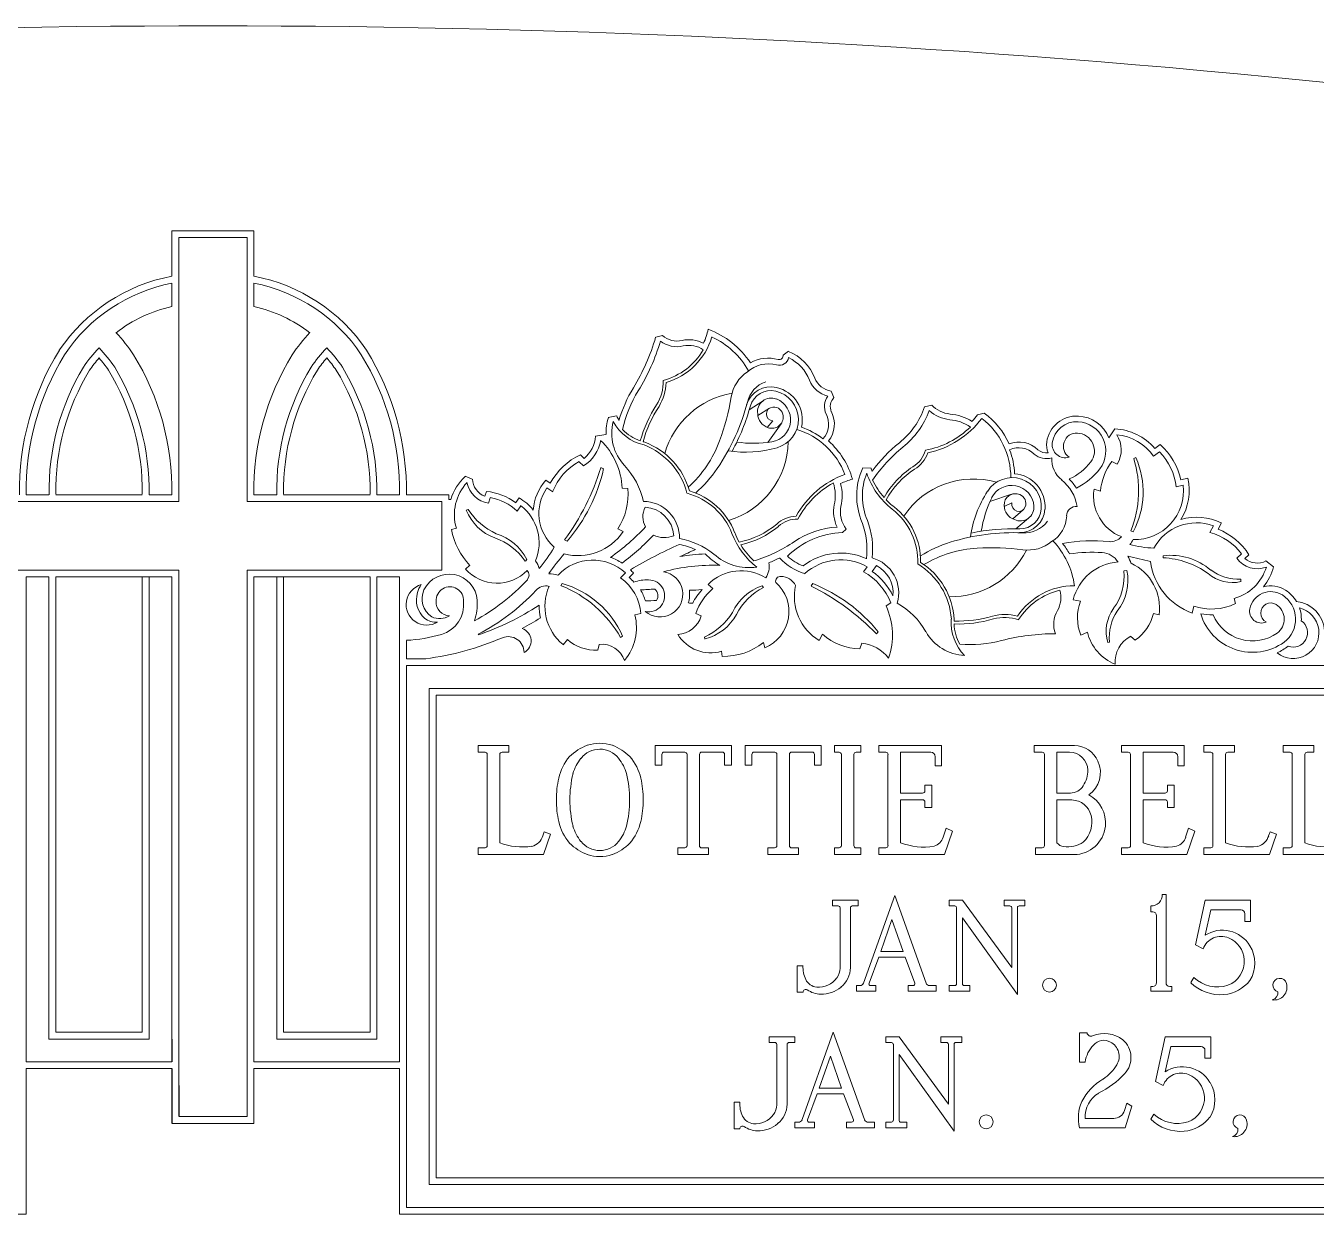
# Model space of a CAD drawing. Header units: inches. Extents: x -39 to 39, y -10 to 72.5.
# Drawn here: x -2.57 to 15.14, y 13.69 to 30 of the extents above; entities that cross this region are included whole.
import ezdxf

# ---------------------------------------------------------------- set-up
doc = ezdxf.new("R2010")
doc.units = ezdxf.units.IN
doc.header["$MEASUREMENT"] = 0
doc.layers.add('2', color=7, linetype='Continuous')

msp = doc.modelspace()

# ---------------------------------------------------------------- linework, layer by layer
at = {"color": 7, "linetype": 'Continuous', "lineweight": 5}
for p, q in [((0, 27.188), (-0.563, 27.188)), ((-0.563, 27.188), (-0.563, 26.563)), ((0.563, 27.188), (0, 27.188)), ((0.563, 26.563), (0.563, 27.188)), ((-0.469, 23.47), (-0.469, 27.095)), ((-0.469, 27.095), (0, 27.095)), ((0, 27.095), (0.469, 27.095)), ((0.469, 27.095), (0.469, 23.47)), ((-0.563, 26.468), (-0.563, 26.149)), ((0.563, 26.149), (0.563, 26.468)), ((6.172, 25.75), (6.077, 25.728)), ((7.9, 25.533), (7.825, 25.482)), ((8.523, 24.899), (8.485, 24.987)), ((9.865, 24.795), (9.767, 24.769)), ((5.541, 24.645), (5.427, 24.623)), ((10.587, 24.685), (10.492, 24.659)), ((12.378, 24.468), (12.298, 24.345)), ((5.395, 24.393), (5.25, 24.367)), ((5.096, 24.062), (5.045, 24.113)), ((12.91, 24.094), (12.993, 24.152)), ((13, 24.253), (12.926, 24.201)), ((5.029, 24.018), (5.088, 23.959)), ((9.034, 23.927), (8.92, 23.935)), ((12.339, 24.02), (12.411, 23.984)), ((3.56, 23.78), (3.462, 23.817)), ((4.631, 23.721), (4.568, 23.764)), ((13.379, 23.79), (13.285, 23.767)), ((-2.487, 23.563), (-2.562, 23.563)), ((-2.562, 23.563), (-2.25, 23.563)), ((-2.25, 23.563), (-2.487, 23.563)), ((-2.156, 23.563), (-0.969, 23.563)), ((-0.969, 23.563), (-2.156, 23.563)), ((-0.563, 23.563), (-0.876, 23.563)), ((-0.876, 23.563), (-0.638, 23.563)), ((-0.638, 23.563), (-0.563, 23.563)), ((0.638, 23.563), (0.563, 23.563)), ((0.563, 23.563), (0.876, 23.563)), ((0.876, 23.563), (0.638, 23.563)), ((0.969, 23.563), (2.156, 23.563)), ((2.156, 23.563), (0.969, 23.563)), ((2.487, 23.563), (2.25, 23.563)), ((2.25, 23.563), (2.562, 23.563)), ((2.562, 23.563), (2.487, 23.563)), ((3.237, 23.563), (2.656, 23.563)), ((3.237, 23.499), (3.237, 23.563)), ((3.753, 23.611), (3.731, 23.543)), ((4.584, 23.659), (4.664, 23.605)), ((5.617, 23.655), (5.695, 23.648)), ((12.093, 23.639), (12.183, 23.612)), ((13.221, 23.671), (13.316, 23.694)), ((-3.144, 23.47), (-0.469, 23.47)), ((0.469, 23.47), (3.144, 23.47)), ((3.144, 23.47), (3.144, 22.531)), ((3.266, 23.499), (3.237, 23.499)), ((3.782, 23.449), (3.807, 23.524)), ((4.202, 23.523), (4.158, 23.456)), ((4.176, 23.34), (4.224, 23.414)), ((3.273, 23.086), (3.341, 23.104)), ((5.556, 23.096), (5.631, 23.058)), ((8.639, 23.044), (8.69, 23.091)), ((13.732, 23.139), (13.683, 23.046)), ((13.795, 23.091), (13.841, 23.177)), ((14.117, 22.752), (14.053, 22.693)), ((14.162, 22.688), (14.22, 22.741)), ((-0.469, 22.531), (-3.144, 22.531)), ((-0.469, 15.031), (-0.469, 22.531)), ((3.144, 22.531), (0.469, 22.531)), ((0.469, 22.531), (0.469, 15.031)), ((3.468, 22.545), (3.526, 22.596)), ((8.98, 22.576), (8.931, 22.508)), ((9.107, 22.591), (9.05, 22.512)), ((14.556, 22.573), (14.453, 22.655)), ((-2.562, 15.781), (-2.562, 22.438)), ((-2.562, 22.438), (-2.25, 22.438)), ((-2.562, 22.438), (-2.487, 22.438)), ((-2.25, 22.438), (-2.25, 16.094)), ((-2.156, 16.188), (-2.156, 22.438)), ((-2.156, 22.438), (-0.563, 22.438)), ((-0.969, 22.438), (-0.969, 16.188)), ((-0.876, 16.094), (-0.876, 22.438)), ((-0.563, 22.438), (-0.563, 15.781)), ((2.156, 22.438), (0.563, 22.438)), ((0.563, 22.438), (0.563, 15.781)), ((0.876, 16.094), (0.876, 22.438)), ((0.969, 22.438), (0.969, 16.188)), ((2.156, 16.188), (2.156, 22.438)), ((2.562, 22.438), (2.25, 22.438)), ((2.25, 22.438), (2.25, 16.094)), ((2.562, 22.438), (2.487, 22.438)), ((2.562, 15.781), (2.562, 22.438)), ((5.663, 22.491), (5.596, 22.423)), ((5.712, 22.43), (5.772, 22.49)), ((6.863, 22.276), (6.797, 22.334)), ((14.016, 22.142), (14.034, 22.07)), ((9.306, 22.079), (9.239, 22.038)), ((11.907, 22.103), (11.807, 22.121)), ((13.462, 22.036), (13.44, 21.94)), ((5.875, 21.934), (5.792, 21.916)), ((6.701, 21.901), (6.629, 21.936)), ((12.986, 21.916), (12.909, 21.936)), ((3.64, 21.65), (3.644, 21.641)), ((8.367, 21.649), (8.321, 21.566)), ((12.002, 21.679), (11.911, 21.637)), ((12.656, 21.567), (12.598, 21.621)), ((2.656, 21.312), (2.656, 21.566)), ((4.865, 21.577), (4.805, 21.506)), ((5.303, 21.51), (5.281, 21.433)), ((7.576, 21.464), (7.556, 21.537)), ((8.906, 21.526), (8.88, 21.448)), ((2.92, 21.312), (2.656, 21.312)), ((6.989, 21.346), (6.981, 21.416)), ((2.656, 21.219), (2.656, 13.781)), ((24.219, 21.219), (2.656, 21.219)), ((2.656, 21.219), (5.203, 21.219)), ((2.969, 14.097), (2.969, 20.906)), ((2.969, 20.906), (23.906, 20.906)), ((3.062, 14.19), (3.062, 20.812)), ((3.062, 20.812), (23.812, 20.812)), ((3.64, 20.031), (3.64, 20.125)), ((3.64, 20.125), (4.061, 20.125)), ((3.734, 20.031), (3.64, 20.031)), ((4.061, 20.031), (3.968, 20.031)), ((4.061, 20.125), (4.061, 20.031)), ((6.069, 19.852), (6.069, 20.125)), ((6.069, 20.125), (7.116, 20.125)), ((6.476, 20.032), (6.193, 20.032)), ((6.991, 20.032), (6.71, 20.032)), ((7.116, 20.125), (7.116, 19.852)), ((7.303, 19.852), (7.303, 20.125)), ((7.303, 20.125), (8.35, 20.125)), ((7.71, 20.032), (7.427, 20.032)), ((8.225, 20.032), (7.944, 20.032)), ((8.35, 20.125), (8.35, 19.852)), ((8.531, 20.031), (8.531, 20.125)), ((8.531, 20.125), (8.891, 20.125)), ((8.594, 20.031), (8.531, 20.031)), ((8.891, 20.031), (8.828, 20.031)), ((8.891, 20.125), (8.891, 20.031)), ((9.141, 20.031), (9.141, 20.125)), ((9.141, 20.125), (10, 20.125)), ((9.235, 20.031), (9.141, 20.031)), ((9.852, 20.032), (9.438, 20.032)), ((9.438, 20.032), (9.438, 19.47)), ((10, 20.125), (10, 19.845)), ((11.273, 20.031), (11.273, 20.125)), ((11.273, 20.125), (11.826, 20.125)), ((11.382, 20.031), (11.273, 20.031)), ((11.756, 20.032), (11.585, 20.032)), ((11.585, 20.032), (11.585, 19.47)), ((12.469, 20.031), (12.469, 20.125)), ((12.469, 20.125), (13.329, 20.125)), ((12.564, 20.031), (12.469, 20.031)), ((13.18, 20.032), (12.766, 20.032)), ((12.766, 20.032), (12.766, 19.47)), ((13.329, 20.125), (13.329, 19.845)), ((13.602, 20.031), (13.602, 20.125)), ((13.602, 20.125), (14.023, 20.125)), ((13.696, 20.031), (13.602, 20.031)), ((14.023, 20.031), (13.93, 20.031)), ((14.023, 20.125), (14.023, 20.031)), ((14.689, 20.031), (14.689, 20.125)), ((14.689, 20.125), (15.111, 20.125)), ((14.784, 20.031), (14.689, 20.031)), ((15.111, 20.031), (15.018, 20.031)), ((15.111, 20.125), (15.111, 20.031)), ((3.764, 18.75), (3.764, 20.001)), ((3.937, 20.001), (3.937, 18.788)), ((6.163, 19.852), (6.069, 19.852)), ((6.163, 20), (6.163, 19.852)), ((6.507, 18.75), (6.507, 20)), ((6.678, 20), (6.678, 18.75)), ((7.023, 19.852), (7.023, 20)), ((7.116, 19.852), (7.023, 19.852)), ((7.397, 19.852), (7.303, 19.852)), ((7.397, 20), (7.397, 19.852)), ((7.741, 18.75), (7.741, 20)), ((7.912, 20), (7.912, 18.75)), ((8.257, 19.852), (8.257, 20)), ((8.35, 19.852), (8.257, 19.852)), ((8.626, 18.75), (8.626, 20.001)), ((8.797, 20.001), (8.797, 18.75)), ((9.265, 18.75), (9.265, 20.001)), ((9.913, 19.845), (9.913, 19.969)), ((10, 19.845), (9.913, 19.845)), ((11.412, 18.75), (11.412, 20.001)), ((12.594, 18.75), (12.594, 20.001)), ((13.242, 19.845), (13.242, 19.969)), ((13.329, 19.845), (13.242, 19.845)), ((13.726, 18.75), (13.726, 20.001)), ((13.899, 20.001), (13.899, 18.788)), ((14.814, 18.75), (14.814, 20.001)), ((14.986, 20.001), (14.986, 18.788)), ((9.773, 19.5), (9.773, 19.577)), ((9.773, 19.577), (9.867, 19.577)), ((9.867, 19.577), (9.867, 19.27)), ((13.101, 19.5), (13.101, 19.577)), ((13.101, 19.577), (13.195, 19.577)), ((13.195, 19.577), (13.195, 19.27)), ((9.438, 19.47), (9.741, 19.47)), ((9.741, 19.378), (9.438, 19.378)), ((9.438, 19.378), (9.438, 18.788)), ((9.773, 19.27), (9.773, 19.348)), ((11.585, 19.47), (11.769, 19.47)), ((11.789, 19.375), (11.585, 19.375)), ((11.585, 19.375), (11.585, 18.788)), ((12.766, 19.47), (13.07, 19.47)), ((13.07, 19.378), (12.766, 19.378)), ((12.766, 19.378), (12.766, 18.788)), ((13.101, 19.27), (13.101, 19.348)), ((9.867, 19.27), (9.773, 19.27)), ((13.195, 19.27), (13.101, 19.27)), ((10.022, 18.865), (10.064, 18.987)), ((10.064, 18.987), (10.149, 18.946)), ((13.351, 18.865), (13.392, 18.987)), ((13.392, 18.987), (13.477, 18.946)), ((4.528, 18.884), (4.547, 18.939)), ((4.634, 18.906), (4.538, 18.625)), ((4.547, 18.939), (4.634, 18.906)), ((10.149, 18.946), (10.039, 18.625)), ((13.477, 18.946), (13.368, 18.625)), ((14.49, 18.884), (14.509, 18.939)), ((14.596, 18.906), (14.5, 18.625)), ((14.509, 18.939), (14.596, 18.906)), ((3.64, 18.625), (3.64, 18.719)), ((3.64, 18.719), (3.734, 18.719)), ((4.538, 18.625), (3.64, 18.625)), ((6.381, 18.625), (6.381, 18.719)), ((6.381, 18.719), (6.476, 18.719)), ((6.804, 18.625), (6.381, 18.625)), ((6.71, 18.719), (6.804, 18.719)), ((6.804, 18.719), (6.804, 18.625)), ((7.615, 18.625), (7.615, 18.719)), ((7.615, 18.719), (7.71, 18.719)), ((8.038, 18.625), (7.615, 18.625)), ((7.944, 18.719), (8.038, 18.719)), ((8.038, 18.719), (8.038, 18.625)), ((8.531, 18.625), (8.531, 18.719)), ((8.531, 18.719), (8.594, 18.719)), ((8.891, 18.625), (8.531, 18.625)), ((8.828, 18.719), (8.891, 18.719)), ((8.891, 18.719), (8.891, 18.625)), ((9.141, 18.625), (9.141, 18.719)), ((9.141, 18.719), (9.235, 18.719)), ((10.039, 18.625), (9.141, 18.625)), ((11.288, 18.625), (11.288, 18.719)), ((11.288, 18.719), (11.382, 18.719)), ((11.819, 18.625), (11.288, 18.625)), ((12.469, 18.625), (12.469, 18.719)), ((12.469, 18.719), (12.564, 18.719)), ((13.368, 18.625), (12.469, 18.625)), ((13.602, 18.625), (13.602, 18.719)), ((13.602, 18.719), (13.696, 18.719)), ((14.5, 18.625), (13.602, 18.625)), ((14.689, 18.625), (14.689, 18.719)), ((14.689, 18.719), (14.784, 18.719)), ((15.588, 18.625), (14.689, 18.625)), ((8.93, 16.863), (9.358, 18.065)), ((9.358, 18.065), (9.788, 16.863)), ((13.03, 18.079), (13.082, 18.079)), ((13.082, 18.079), (13.082, 16.869)), ((8.502, 17.921), (8.502, 17.999)), ((8.502, 17.999), (8.855, 17.999)), ((8.581, 17.921), (8.502, 17.921)), ((8.607, 17.067), (8.607, 17.896)), ((8.75, 17.896), (8.75, 17.075)), ((8.855, 17.921), (8.776, 17.921)), ((8.855, 17.999), (8.855, 17.921)), ((10.104, 17.922), (10.104, 18)), ((10.104, 18), (10.287, 18)), ((10.183, 17.922), (10.104, 17.922)), ((10.208, 16.854), (10.208, 17.897)), ((10.287, 18), (10.964, 17.075)), ((10.859, 17.922), (10.859, 18)), ((10.859, 18), (11.145, 18)), ((10.938, 17.922), (10.859, 17.922)), ((10.964, 17.075), (10.964, 17.897)), ((11.042, 17.897), (11.042, 16.704)), ((11.145, 17.922), (11.068, 17.922)), ((11.145, 18), (11.145, 17.922)), ((12.873, 17.84), (12.873, 17.92)), ((13.486, 17.385), (13.617, 17.998)), ((13.617, 17.998), (14.242, 17.998)), ((14.242, 17.998), (14.242, 17.706)), ((-0.562, 16.188), (-0.562, 17.799)), ((0.562, 17.799), (0.562, 16.188)), ((9.318, 17.735), (9.166, 17.297)), ((9.472, 17.297), (9.318, 17.735)), ((11.042, 16.704), (10.287, 17.759)), ((10.287, 17.759), (10.287, 16.854)), ((12.9, 17.84), (12.873, 17.84)), ((12.952, 16.869), (12.952, 17.786)), ((13.695, 17.866), (13.617, 17.518)), ((14.111, 17.866), (13.695, 17.866)), ((14.164, 17.706), (14.164, 17.813)), ((14.242, 17.706), (14.164, 17.706)), ((13.591, 17.333), (13.486, 17.385)), ((9.138, 17.219), (9.005, 16.862)), ((9.5, 17.219), (9.138, 17.219)), ((9.166, 17.297), (9.472, 17.297)), ((9.633, 16.862), (9.5, 17.219)), ((8.021, 16.737), (8.021, 17.101)), ((8.021, 17.101), (8.099, 17.101)), ((8.831, 16.75), (8.831, 16.828)), ((8.831, 16.828), (8.88, 16.828)), ((9.03, 16.828), (9.098, 16.828)), ((9.098, 16.828), (9.098, 16.75)), ((9.541, 16.75), (9.541, 16.828)), ((9.541, 16.828), (9.61, 16.828)), ((9.838, 16.828), (9.925, 16.828)), ((9.925, 16.828), (9.925, 16.75)), ((10.104, 16.75), (10.104, 16.828)), ((10.104, 16.828), (10.183, 16.828)), ((10.313, 16.828), (10.39, 16.828)), ((10.39, 16.828), (10.39, 16.75)), ((13.42, 16.868), (13.464, 16.938)), ((8.099, 16.737), (8.021, 16.737)), ((9.098, 16.75), (8.831, 16.75)), ((9.925, 16.75), (9.541, 16.75)), ((10.39, 16.75), (10.104, 16.75)), ((12.873, 16.75), (12.873, 16.815)), ((12.873, 16.815), (12.9, 16.815)), ((13.16, 16.75), (12.873, 16.75)), ((13.133, 16.815), (13.16, 16.815)), ((13.16, 16.815), (13.16, 16.75)), ((-0.969, 16.188), (-2.156, 16.188)), ((0.969, 16.188), (2.156, 16.188)), ((7.634, 16.046), (7.634, 16.124)), ((7.634, 16.124), (7.986, 16.124)), ((7.986, 16.124), (7.986, 16.046)), ((8.086, 14.988), (8.515, 16.19)), ((8.515, 16.19), (8.945, 14.988)), ((9.235, 16.047), (9.235, 16.125)), ((9.235, 16.125), (9.418, 16.125)), ((9.418, 16.125), (10.095, 15.2)), ((9.99, 16.047), (9.99, 16.125)), ((9.99, 16.125), (10.277, 16.125)), ((10.277, 16.125), (10.277, 16.047)), ((11.894, 15.779), (11.894, 16.178)), ((11.894, 16.178), (11.998, 16.178)), ((12.939, 15.51), (13.07, 16.123)), ((13.07, 16.123), (13.695, 16.123)), ((13.695, 16.123), (13.695, 15.831)), ((-2.25, 16.094), (-0.876, 16.094)), ((-0.562, 16.094), (-0.562, 15.781)), ((-0.559, 15.781), (-0.559, 16.094)), ((0.562, 16.094), (0.562, 15.781)), ((2.25, 16.094), (0.876, 16.094)), ((7.713, 16.046), (7.634, 16.046)), ((7.739, 15.192), (7.739, 16.021)), ((7.881, 16.021), (7.881, 15.2)), ((7.986, 16.046), (7.908, 16.046)), ((9.314, 16.047), (9.235, 16.047)), ((9.339, 14.979), (9.339, 16.022)), ((10.069, 16.047), (9.99, 16.047)), ((10.095, 15.2), (10.095, 16.022)), ((10.173, 16.022), (10.173, 14.829)), ((10.277, 16.047), (10.199, 16.047)), ((13.147, 15.991), (13.07, 15.643)), ((13.564, 15.991), (13.147, 15.991)), ((-0.562, 15.781), (-2.562, 15.781)), ((0.562, 15.781), (2.562, 15.781)), ((8.475, 15.86), (8.322, 15.422)), ((8.629, 15.422), (8.475, 15.86)), ((10.173, 14.829), (9.418, 15.884)), ((9.418, 15.884), (9.418, 14.979)), ((11.972, 15.779), (11.894, 15.779)), ((13.616, 15.831), (13.616, 15.938)), ((13.695, 15.831), (13.616, 15.831)), ((-2.562, 13.69), (-2.562, 15.688)), ((-2.562, 15.688), (-0.563, 15.688)), ((-0.563, 15.688), (-0.563, 14.937)), ((-0.559, 14.937), (-0.559, 15.688)), ((0.563, 15.688), (0.563, 14.937)), ((0.563, 15.688), (2.562, 15.688)), ((2.562, 15.688), (2.562, 13.69)), ((-0.465, 15.031), (-0.465, 15.455)), ((8.322, 15.422), (8.629, 15.422)), ((13.044, 15.458), (12.939, 15.51)), ((8.295, 15.344), (8.161, 14.987)), ((8.656, 15.344), (8.295, 15.344)), ((8.79, 14.987), (8.656, 15.344)), ((7.152, 14.862), (7.152, 15.226)), ((7.152, 15.226), (7.23, 15.226)), ((12.513, 15.114), (12.545, 15.213)), ((12.614, 15.175), (12.519, 14.875)), ((12.545, 15.213), (12.614, 15.175)), ((12.872, 14.993), (12.916, 15.063)), ((0.562, 14.937), (-0.559, 14.937)), ((0.469, 15.031), (-0.465, 15.031)), ((7.987, 14.875), (7.987, 14.953)), ((7.987, 14.953), (8.036, 14.953)), ((8.186, 14.953), (8.255, 14.953)), ((8.255, 14.953), (8.255, 14.875)), ((8.697, 14.875), (8.697, 14.953)), ((8.697, 14.953), (8.766, 14.953)), ((8.995, 14.953), (9.081, 14.953)), ((9.081, 14.953), (9.081, 14.875)), ((9.235, 14.875), (9.235, 14.953)), ((9.235, 14.953), (9.314, 14.953)), ((9.444, 14.953), (9.522, 14.953)), ((9.522, 14.953), (9.522, 14.875)), ((11.972, 15.005), (12.364, 15.005)), ((7.23, 14.862), (7.152, 14.862)), ((8.255, 14.875), (7.987, 14.875)), ((9.081, 14.875), (8.697, 14.875)), ((9.522, 14.875), (9.235, 14.875)), ((12.519, 14.875), (11.894, 14.875)), ((23.812, 14.19), (3.062, 14.19)), ((23.906, 14.097), (2.969, 14.097)), ((-24.312, 13.69), (-2.562, 13.69)), ((2.562, 13.69), (24.312, 13.69)), ((2.656, 13.784), (24.219, 13.784))]:
    msp.add_line(p, q, dxfattribs=at)
at = {"color": 7, "linetype": 'Continuous', "lineweight": 0}
for centre in [(11.481, 16.833), (10.612, 14.958)]:
    msp.add_circle(centre, 0.0953, dxfattribs=at)
at = {"color": 7, "linetype": 'Continuous', "lineweight": 5}
for centre, radius, start, end in [((0, -120.375), 150.375, 84.27519, 95.72481), ((30, 178.865), 150.365, 264.275, 270.00019), ((-0.118, 24.201), 2.404, 100.6673, 145.8857), ((-0.123, 24.213), 2.298, 101.0304, 146.3534), ((0.118, 24.201), 2.404, 34.1143, 79.3327), ((0.123, 24.213), 2.298, 33.6466, 78.9696), ((-0.118, 24.2), 1.998, 102.8634, 127.3451), ((0.118, 24.2), 1.998, 52.6549, 77.1366), ((-2.992, 24.22), 2.285, 33.6283, 43.3534), ((2.992, 24.22), 2.285, 136.6466, 146.3717), ((3.364, 26.505), 2.822, 328.5224, 343.9996), ((6.369, 25.968), 0.294, 227.8901, 283.7343), ((5.949, 26.005), 0.942, 286.7623, 342.9823), ((6.531, 25.255), 0.437, 62.5102, 102.2065), ((5.958, 26.002), 0.855, 335.1412, 348.8247), ((6.376, 24.711), 1.201, 33.5897, 69.5155), ((6.377, 24.712), 1.121, 29.5383, 65.0794), ((1.022, 23.617), 3.678, 148.3204, 180.8396), ((-0.136, 24.213), 1.977, 136.2028, 146.1434), ((-3.006, 24.2), 1.998, 33.9086, 43.7451), ((3.006, 24.2), 1.998, 136.2549, 146.0914), ((0.136, 24.213), 1.977, 33.8566, 43.7972), ((-1.022, 23.617), 3.678, 359.1604, 31.6796), ((3.353, 26.51), 2.913, 328.5566, 343.2895), ((6.369, 25.968), 0.372, 232.4487, 283.3789), ((5.948, 26.007), 0.904, 284.9488, 329.966), ((6.532, 25.255), 0.359, 56.3959, 102.2768), ((7.646, 24.922), 0.661, 21.5962, 67.3796), ((1.009, 23.619), 3.572, 148.4875, 180.8711), ((-0.125, 24.203), 1.898, 139.2591, 145.6594), ((-3.042, 24.172), 1.95, 34.4262, 40.6551), ((-4.135, 23.619), 3.573, 359.1315, 31.5044), ((4.135, 23.619), 3.573, 148.4956, 180.8685), ((3.042, 24.172), 1.95, 139.3449, 145.5738), ((0.125, 24.203), 1.898, 34.3406, 40.7409), ((-1.009, 23.619), 3.572, 359.1289, 31.5125), ((7.623, 24.934), 0.427, 74.5695, 132.1384), ((7.623, 24.935), 0.504, 74.5156, 119.1825), ((7.772, 25.473), 0.132, 254.5409, 348.347), ((7.772, 25.473), 0.0538, 254.6696, 9.6984), ((7.646, 24.922), 0.583, 21.6098, 64.0728), ((1.041, 23.614), 3.291, 148.9066, 180.8874), ((1.033, 23.616), 3.19, 148.6815, 180.8208), ((-4.16, 23.616), 3.191, 359.1821, 31.3094), ((-4.165, 23.615), 3.29, 359.1033, 31.0966), ((4.165, 23.615), 3.29, 148.9034, 180.8967), ((4.16, 23.616), 3.191, 148.6906, 180.8179), ((-1.033, 23.616), 3.19, 359.1792, 31.3185), ((-1.041, 23.614), 3.291, 359.1126, 31.0934), ((7.617, 24.828), 0.508, 123.5776, 171.0563), ((8.528, 25.272), 0.288, 201.7364, 261.4176), ((7.351, 24.065), 1.852, 148.5528, 163.7339), ((7.347, 24.067), 1.769, 148.5141, 167.1978), ((5.577, 25.119), 0.604, 327.955, 1.2853), ((5.578, 25.119), 0.643, 327.876, 358.5547), ((7.657, 24.701), 0.345, 76.7194, 163.7884), ((7.716, 24.747), 0.39, 109.2209, 166.9567), ((7.657, 24.701), 0.292, 76.6212, 163.7741), ((7.637, 24.595), 0.399, 285.2668, 77.3491), ((7.637, 24.595), 0.452, 347.0566, 77.2915), ((8.528, 25.272), 0.366, 201.6736, 255.7566), ((7.528, 23.85), 1.723, 146.593, 164.7617), ((4.473, 25.585), 2.96, 325.8585, 345.3236), ((4.001, 25.421), 3.156, 339.2494, 350.6258), ((8.653, 24.774), 0.258, 146.3654, 203.2628), ((8.653, 24.774), 0.18, 136.1381, 203.241), ((10.166, 25.09), 0.421, 224.3486, 263.4317), ((6.119, 24.407), 0.724, 162.6547, 181.1204), ((6.036, 24.866), 0.541, 204.0769, 211.3629), ((7.523, 23.853), 1.678, 146.5761, 164.8437), ((4.489, 25.578), 2.995, 331.729, 344.592), ((8.158, 24.533), 0.293, 317.0427, 28.5162), ((8.16, 24.532), 0.37, 321.6594, 27.5545), ((8.767, 25.106), 1.055, 308.3576, 341.356), ((8.764, 25.108), 1.136, 308.4338, 339.9643), ((10.166, 25.091), 0.5, 228.0759, 263.8062), ((10.071, 24.025), 0.648, 57.5298, 85.8963), ((9.516, 25.397), 1.224, 317.613, 322.9182), ((9.924, 23.8), 1.106, 24.704, 53.1463), ((11.856, 24.228), 0.417, 86.9379, 171.6941), ((11.852, 24.164), 0.481, 22.0734, 86.9364), ((6.114, 24.408), 0.641, 165.5422, 223.5714), ((6.063, 24.881), 0.65, 208.8113, 257.0958), ((6.065, 24.884), 0.614, 223.7798, 251.0379), ((7.716, 23.479), 1.025, 20.7701, 73.1713), ((7.715, 23.476), 1.08, 52.4726, 70.3913), ((9.554, 25.364), 1.211, 280.7145, 314.0528), ((9.554, 25.364), 1.251, 281.819, 323.0466), ((10.072, 24.028), 0.567, 55.1597, 85.949), ((9.927, 23.802), 1.024, 359.8093, 52.239), ((11.856, 24.228), 0.339, 86.9454, 171.6792), ((11.852, 24.164), 0.403, 322.6628, 86.9414), ((12.339, 23.693), 0.776, 40.8327, 87.0803), ((4.804, 24.402), 0.526, 302.5969, 349.9628), ((4.804, 24.402), 0.448, 310.6253, 355.5407), ((4.647, 23.612), 0.971, 2.5312, 45.9833), ((4.406, 18.278), 6.197, 75.7949, 76.0152), ((4.406, 18.278), 6.197, 75.7949, 76.0152), ((5.579, 23.351), 0.997, 15.4328, 69.6029), ((5.47, 24.843), 1.578, 311.8955, 339.986), ((7.715, 23.478), 1.104, 15.7516, 48.3122), ((10.782, 22.598), 2.162, 128.9809, 143.3817), ((11.063, 23.918), 0.37, 45.524, 111.3247), ((11.697, 24.251), 0.256, 171.6345, 205.42), ((11.699, 24.251), 0.18, 171.8282, 286.6902), ((11.856, 24.228), 0.183, 86.9514, 234.8459), ((11.852, 24.164), 0.247, 322.6587, 86.9448), ((12.091, 24.181), 0.376, 328.3818, 33.5172), ((12.339, 23.694), 0.697, 35.0032, 84.6575), ((5.41, 23.312), 0.88, 114.506, 152.2802), ((5.575, 23.349), 0.961, 14.1723, 69.1482), ((7.31, 25.711), 1.562, 261.187, 286.0712), ((10.777, 22.603), 2.077, 128.9671, 146.011), ((9.422, 24.269), 0.37, 300.0631, 345.0889), ((9.422, 24.268), 0.409, 300.3635, 341.6349), ((11.063, 23.917), 0.293, 44.4333, 115.976), ((9.922, 23.801), 1.082, 2.6524, 20.5355), ((11.439, 24.318), 0.258, 229.7324, 286.6771), ((11.439, 24.319), 0.18, 229.7065, 278.3829), ((12.403, 23.578), 0.823, 6.4956, 44.2388), ((12.403, 23.578), 0.902, 12.1055, 48.4997), ((5.408, 23.314), 0.8, 118.2892, 158.6215), ((4.873, 23.24), 1.062, 12.6502, 43.0644), ((5.338, 25.021), 1.927, 311.9273, 325.2997), ((9.763, 23.548), 0.927, 155.3102, 203.3851), ((10.708, 24.419), 1.745, 196.3573, 197.7246), ((10.288, 22.916), 1.237, 123.4193, 150.4743), ((10.289, 22.915), 1.199, 123.422, 151.0514), ((11.879, 24.054), 0.367, 177.2896, 231.3308), ((11.44, 24.48), 0.766, 294.093, 322.5663), ((11.439, 24.481), 0.923, 296.5227, 322.5777), ((12.947, 23.553), 0.767, 142.5033, 175.5988), ((3.961, 23.29), 0.726, 133.4702, 163.2321), ((3.835, 23.798), 0.275, 183.8633, 247.8559), ((5.089, 23.307), 0.693, 138.7295, 176.1006), ((9.102, 22.666), 1.252, 109.9732, 151.1617), ((9.104, 22.662), 1.163, 106.2689, 114.85), ((9.763, 23.548), 0.849, 158.3998, 203.3817), ((9.963, 24.193), 1.044, 198.5697, 232.3146), ((9.945, 24.181), 0.983, 205.0937, 221.7855), ((10.971, 23.4), 0.399, 355.6485, 147.748), ((10.97, 23.4), 0.452, 355.689, 85.9172), ((11.285, 23.312), 0.583, 8.9511, 51.3802), ((11.294, 23.318), 0.651, 31.0664, 45.2042), ((12.648, 23.62), 0.751, 328.1625, 13.0705), ((3.962, 23.29), 0.648, 137.0105, 196.6753), ((3.834, 23.798), 0.353, 190.7914, 261.3927), ((3.673, 22.794), 0.82, 53.7651, 84.3856), ((5.088, 23.307), 0.614, 145.1115, 228.9879), ((4.847, 23.569), 0.852, 326.2851, 5.3103), ((6.28, 22.71), 0.903, 20.8231, 75.4298), ((6.28, 22.711), 0.942, 20.7931, 74.0166), ((9.102, 22.666), 1.212, 118.9507, 152.2738), ((7.976, 23.553), 0.566, 347.0052, 17.8649), ((7.977, 23.553), 0.659, 346.9796, 14.4131), ((11.936, 22.763), 1.556, 146.8809, 171.8656), ((12.685, 23.548), 0.599, 171.2791, 248.935), ((12.649, 23.62), 0.672, 268.5154, 6.3129), ((3.674, 22.796), 0.741, 47.3297, 79.6397), ((3.836, 22.902), 0.72, 38.8731, 59.5142), ((3.838, 22.905), 0.639, 337.0031, 52.8691), ((6.187, 23.26), 0.286, 152.055, 208.9138), ((5.907, 22.977), 0.496, 358.3544, 89.741), ((5.907, 22.976), 0.418, 3.5994, 86.1955), ((9.018, 23.332), 0.499, 169.168, 204.9801), ((9.025, 23.331), 0.412, 169.3117, 215.6308), ((9.95, 24.179), 0.986, 223.9374, 232.4094), ((8.771, 22.653), 0.943, 359.0045, 52.1833), ((11.849, 23.272), 0.132, 84.5681, 178.4855), ((8.015, 22.862), 0.408, 91.3257, 132.6911), ((8.015, 22.861), 0.369, 87.8731, 133.0162), ((7.959, 22.821), 1.096, 353.5612, 20.8568), ((8.771, 22.653), 0.903, 357.5861, 52.1786), ((11.077, 23.388), 0.292, 269.2138, 356.3821), ((11.077, 23.388), 0.344, 269.1957, 356.296), ((11.291, 23.287), 0.427, 300.8397, 358.461), ((13.504, 22.504), 0.752, 63.4447, 106.8944), ((4.258, 23.284), 1.005, 191.3758, 223.2584), ((5.011, 23.474), 0.746, 255.2711, 326.1152), ((3.686, 25.222), 3.078, 305.1241, 316.9852), ((8.1, 23.399), 1.043, 200.6539, 232.5132), ((8.078, 23.389), 0.979, 200.5933, 209.1223), ((6.973, 24.089), 1.203, 281.9968, 309.5303), ((6.975, 24.085), 1.238, 282.5228, 309.5536), ((8.68, 21.908), 1.137, 92.0686, 134.3361), ((8.625, 21.988), 1.134, 92.9979, 124.5939), ((7.959, 22.82), 1.018, 352.4752, 20.8495), ((10.993, 20.076), 2.968, 87.6978, 107.1119), ((10.991, 20.096), 3.001, 88.4289, 101.2653), ((11.139, 23.432), 0.391, 266.0949, 323.7142), ((13.504, 22.503), 0.676, 70.2995, 150.9751), ((13.472, 22.266), 0.808, 37.0051, 74.8444), ((13.472, 22.266), 0.886, 32.4152, 68.6031), ((3.661, 25.25), 3.272, 306.6863, 316.8192), ((9.203, 16.667), 6.819, 114.265, 120.6153), ((6.195, 23.309), 0.333, 243.6213, 292.8671), ((6.205, 21.892), 1.01, 65.4354, 78.8612), ((6.203, 21.887), 1.094, 52.1143, 79.4637), ((8.09, 23.391), 0.99, 211.2708, 227.842), ((6.82, 24.64), 2.074, 286.9753, 304.0394), ((10.713, 21.062), 1.943, 107.7705, 121.0308), ((11.187, 23.313), 0.508, 261.9742, 309.3968), ((10.713, 22.16), 1.123, 7.9593, 43.4336), ((12.076, 20.473), 2.459, 84.7619, 99.7027), ((10.753, 22.186), 1.153, 29.445, 38.008), ((12.319, 23.121), 0.201, 264.7931, 318.6929), ((12.32, 23.12), 0.355, 317.6917, 331.2493), ((13.011, 24.592), 1.764, 255.9447, 266.8164), ((2.368, 24.268), 2.72, 320.8647, 328.4207), ((7.924, 20.1), 4.082, 139.4715, 144.3057), ((5.21, 21.999), 0.747, 57.0862, 70.6825), ((9.155, 16.787), 6.534, 112.7802, 114.8605), ((6.877, 19.869), 2.885, 92.3283, 99.357), ((7.425, 23.397), 0.928, 224.1693, 239.8023), ((7.357, 23.277), 0.713, 227.5516, 278.7524), ((6.829, 24.621), 2.146, 291.8878, 296.2363), ((8.363, 23.249), 0.805, 223.3774, 252.4647), ((8.364, 23.25), 0.713, 227.9115, 248.4176), ((8.617, 21.923), 0.841, 65.3282, 127.8467), ((8.617, 21.923), 0.747, 60.9097, 131.6975), ((8.917, 22.219), 0.496, 343.2543, 74.6369), ((10.574, 21.256), 1.577, 93.0086, 121.1175), ((10.697, 19.68), 3.158, 82.3724, 93.744), ((12.076, 20.477), 2.298, 86.769, 97.9617), ((12.188, 22.496), 0.276, 31.5802, 86.5002), ((11.054, 15.683), 7.197, 75.3872, 77.9378), ((12.186, 22.495), 0.434, 17.1802, 31.2905), ((14.333, 22.891), 0.343, 215.2262, 291.5074), ((14.333, 22.89), 0.264, 229.8531, 297.155), ((3.9, 22.928), 0.578, 221.5862, 315.5794), ((4.246, 22.46), 0.0926, 318.1453, 44.0357), ((4.252, 22.504), 0.231, 11.68, 40.6511), ((5.215, 22.009), 0.658, 47.1158, 136.6777), ((5.212, 22.005), 0.741, 40.9093, 45.6584), ((6.137, 22.199), 0.312, 229.4008, 81.3088), ((6.872, 19.91), 2.687, 88.1589, 104.8459), ((7.248, 21.882), 0.639, 57.8509, 134.9045), ((7.355, 22.577), 0.279, 326.4826, 10.8868), ((8.515, 21.765), 0.851, 21.6632, 60.7277), ((8.489, 21.752), 0.945, 26.7107, 53.5656), ((8.917, 22.219), 0.418, 354.178, 62.948), ((9.176, 21.793), 0.961, 3.8542, 58.8284), ((9.179, 21.795), 0.997, 3.3902, 57.5713), ((12.473, 21.957), 0.686, 94.1338, 166.1129), ((12.313, 22.008), 0.68, 352.1767, 64.8908), ((13.731, 22.76), 0.869, 187.4301, 250.4565), ((13.857, 22.749), 0.627, 284.6633, 343.6293), ((13.855, 22.75), 0.723, 321.4851, 345.8875), ((2.935, 22.058), 0.283, 105.6007, 301.3837), ((3.15, 22.128), 0.355, 145.1189, 164.755), ((3.242, 22.089), 0.386, 4.0591, 153.653), ((2.285, 24.266), 2.759, 298.2217, 317.3915), ((4.609, 22.085), 0.396, 71.2662, 89.9846), ((5.217, 21.882), 0.66, 4.5118, 54.9701), ((5.208, 21.873), 0.751, 40.7794, 47.8122), ((5.951, 21.908), 0.488, 86.7002, 110.9361), ((5.981, 22.176), 0.219, 257.4904, 90.581), ((7.369, 21.959), 0.537, 292.6668, 48.4335), ((7.788, 22.378), 0.065, 82.4981, 195.3608), ((7.79, 22.206), 0.237, 28.7982, 88.2958), ((8.676, 22.164), 0.696, 167.0769, 239.3424), ((11.825, 21.374), 0.942, 90.0035, 146.249), ((3.135, 22.122), 0.342, 163.1515, 227.8748), ((3.167, 22.136), 0.297, 155.4685, 236.7192), ((3.252, 22.113), 0.188, 356.4011, 183.2934), ((2.281, 24.271), 2.953, 297.4165, 316.7869), ((4.566, 22.147), 0.167, 73.615, 142.4495), ((5.236, 22.034), 0.68, 156.219, 230.778), ((6.199, 17.694), 4.576, 91.6652, 94.1215), ((5.221, 21.884), 0.749, 17.3411, 29.9701), ((5.981, 22.176), 0.126, 329.0293, 47.4754), ((6.138, 22.199), 0.405, 342.7614, 8.1395), ((6.538, 24.571), 2.316, 270.0336, 274.3606), ((7.334, 21.701), 0.837, 137.8699, 153.5381), ((7.334, 21.702), 0.742, 129.3577, 161.5963), ((11.826, 21.372), 0.904, 103.0371, 148.0578), ((11.277, 22.15), 0.361, 330.8509, 16.5186), ((14.52, 21.941), 0.294, 57.2981, 168.2867), ((14.52, 21.941), 0.373, 57.3267, 105.5066), ((14.466, 21.857), 0.394, 306.604, 57.3069), ((14.465, 21.856), 0.474, 30.9035, 57.219), ((3.248, 22.088), 0.184, 175.6384, 270.1123), ((3.019, 22.054), 0.423, 285.9833, 6.4852), ((3.017, 22.054), 0.612, 339.0351, 5.8077), ((2.419, 25.21), 3.773, 288.9502, 303.0572), ((5.227, 22.032), 0.75, 178.8655, 192.2757), ((6.081, 19.205), 2.906, 89.846, 92.8562), ((6.51, 21.47), 0.609, 82.8845, 88.5666), ((8.358, 21.636), 0.969, 340.9821, 24.4912), ((8.869, 21.155), 1.059, 29.9038, 60.4019), ((11.911, 21.786), 0.371, 149.4911, 200.6485), ((12.517, 21.874), 0.651, 159.4382, 201.4223), ((13.707, 22.74), 0.745, 250.7855, 296.0326), ((14.391, 21.967), 0.163, 168.2792, 293.5212), ((14.52, 21.941), 0.138, 57.2929, 242.3529), ((14.466, 21.857), 0.238, 306.5893, 57.3114), ((14.827, 21.67), 0.353, 231.2837, 76.0769), ((14.827, 21.67), 0.431, 3.7622, 84.0662), ((14.471, 21.858), 0.468, 356.9621, 19.4041), ((3.057, 22.057), 0.242, 231.0114, 275.9833), ((3.111, 22.118), 0.254, 244.9016, 302.624), ((2.506, 25.06), 3.756, 297.5406, 301.9677), ((5.106, 21.743), 0.707, 320.2219, 14.1822), ((6.363, 22.001), 0.353, 272.75, 343.4507), ((10.783, 21.81), 0.65, 175.8716, 224.207), ((10.227, 23.509), 1.679, 268.161, 286.4169), ((10.226, 23.512), 1.722, 268.225, 286.4058), ((8.755, 21.908), 1.42, 356.8738, 357.8352), ((8.755, 21.908), 1.42, 356.8738, 357.8352), ((10.788, 21.812), 0.615, 182.0095, 209.2063), ((10.869, 21.278), 0.643, 74.4312, 105.1316), ((10.87, 21.277), 0.603, 71.6966, 105.0615), ((12.316, 22.071), 0.608, 303.9215, 347.1209), ((14.269, 22.146), 0.744, 196.8462, 305.5555), ((13.707, 22.737), 0.82, 259.4471, 271.468), ((14.269, 22.145), 0.587, 202.8391, 305.3494), ((14.827, 21.67), 0.197, 249.5564, 55.6617), ((2.536, 23.745), 2.182, 273.1677, 285.9625), ((4.054, 21.401), 0.216, 359.6198, 111.49), ((4.19, 21.558), 0.178, 296.7467, 72.9214), ((6.831, 21.921), 0.527, 211.0843, 286.5929), ((8.899, 22.248), 0.801, 228.4158, 268.7061), ((10.346, 21.998), 0.641, 209.4489, 267.435), ((11.549, 18.743), 2.913, 89.7073, 104.4418), ((12.625, 21.832), 0.642, 193.7742, 247.7636), ((12.779, 21.267), 0.398, 117.1584, 184.3047), ((2.419, 25.214), 3.933, 277.3162, 293.3088), ((5.246, 22.004), 0.572, 228.1838, 273.4244), ((5.338, 21.183), 0.329, 18.9298, 96.205), ((7.007, 22.23), 0.884, 268.8572, 308.3764), ((8.855, 21.004), 0.525, 37.003, 84.4497), ((10.381, 23.274), 1.766, 265.7795, 284.49), ((14.287, 22.099), 0.773, 294.3709, 307.5339), ((3.734, 20), 0.0308, 1.3974, 88.6025), ((3.968, 20), 0.0308, 88.603, 178.6026), ((5.387, 19.473), 0.699, 110.7844, 134.6146), ((5.309, 19.747), 0.325, 89.8312, 142.2279), ((5.32, 19.565), 0.59, 91.019, 107.9055), ((5.298, 19.548), 0.607, 72.3415, 88.8955), ((5.314, 19.755), 0.318, 37.1465, 90.7943), ((5.224, 19.462), 0.712, 45.4993, 68.7789), ((6.197, 19.999), 0.0337, 96.161, 176.6333), ((6.471, 19.995), 0.0371, 8.1303, 81.8698), ((6.712, 19.999), 0.0334, 93.2156, 176.7843), ((6.989, 19.999), 0.0334, 3.2158, 86.7844), ((7.431, 19.999), 0.0337, 96.161, 176.6333), ((7.705, 19.995), 0.0371, 8.1303, 81.8698), ((7.946, 19.999), 0.0334, 93.2156, 176.7843), ((8.223, 19.999), 0.0334, 3.2158, 86.7844), ((8.592, 19.998), 0.0337, 6.1611, 86.6333), ((8.828, 20), 0.0308, 88.603, 178.6025), ((9.235, 20), 0.0308, 1.3975, 88.6026), ((9.849, 19.968), 0.0641, 0.9347, 87.6847), ((11.381, 20), 0.0308, 1.3974, 88.6026), ((11.752, 19.774), 0.258, 2.6656, 89.2939), ((11.811, 19.758), 0.367, 23.7729, 87.6201), ((12.563, 20), 0.0308, 1.3975, 88.6026), ((13.178, 19.968), 0.0641, 0.9347, 87.6847), ((13.695, 20), 0.0308, 1.3974, 88.6025), ((13.929, 20), 0.0308, 88.603, 178.6026), ((14.783, 20), 0.0308, 1.3974, 88.6025), ((15.017, 20), 0.0308, 88.603, 178.6026), ((5.399, 19.533), 0.667, 139.0186, 167.8513), ((5.51, 19.574), 0.591, 140.8956, 164.0268), ((5.109, 19.574), 0.591, 15.9729, 39.1047), ((5.22, 19.533), 0.667, 12.1487, 40.9814), ((11.807, 19.751), 0.374, 305.2578, 24.4847), ((5.85, 19.407), 1.134, 166.3809, 181.5107), ((6.456, 19.371), 1.557, 166.4234, 179.7969), ((4.262, 19.389), 1.457, 359.5109, 13.798), ((4.77, 19.407), 1.134, 358.4893, 13.6191), ((11.632, 19.782), 0.377, 325.801, 0.6256), ((9.742, 19.5), 0.0308, 268.6027, 358.6028), ((11.766, 19.678), 0.208, 270.743, 328.8522), ((13.07, 19.5), 0.0308, 268.6027, 358.6028), ((5.85, 19.347), 1.134, 178.4893, 193.6191), ((6.456, 19.382), 1.557, 180.2031, 193.5766), ((4.262, 19.364), 1.457, 346.202, 0.4891), ((4.77, 19.347), 1.134, 346.3809, 1.5107), ((9.742, 19.347), 0.0308, 1.3972, 91.3973), ((11.781, 19.095), 0.28, 14.1942, 88.4069), ((11.81, 19.059), 0.442, 354.3316, 61.169), ((13.07, 19.347), 0.0308, 1.3972, 91.3973), ((11.696, 19.07), 0.369, 312.3839, 14.7353), ((5.42, 19.23), 0.689, 192.63, 220.5), ((5.51, 19.179), 0.591, 195.9732, 219.1044), ((5.109, 19.179), 0.591, 320.8953, 344.0271), ((5.199, 19.23), 0.689, 319.5, 347.37), ((11.814, 19.063), 0.438, 270.6406, 353.7077), ((4.249, 19.583), 0.853, 248.5546, 278.6622), ((4.321, 18.948), 0.217, 285.0308, 342.8205), ((5.387, 19.28), 0.699, 225.3855, 249.2155), ((5.305, 19.001), 0.319, 217.5748, 270.9052), ((5.318, 18.994), 0.312, 268.4727, 323.0473), ((5.224, 19.291), 0.713, 291.2212, 314.5006), ((9.751, 19.588), 0.859, 248.6038, 279.8642), ((9.85, 18.914), 0.179, 285.529, 344.0538), ((11.699, 18.878), 0.145, 218.0327, 261.6846), ((11.729, 19.116), 0.385, 262.3786, 304.1742), ((13.08, 19.588), 0.859, 248.6038, 279.8642), ((13.179, 18.914), 0.179, 285.529, 344.0538), ((14.211, 19.583), 0.853, 248.5546, 278.6622), ((14.283, 18.948), 0.217, 285.0308, 342.8205), ((15.298, 19.583), 0.853, 248.5546, 278.6622), ((3.734, 18.749), 0.0308, 271.3973, 1.3972), ((5.302, 19.108), 0.508, 251.225, 270.8298), ((5.316, 19.121), 0.522, 269.2597, 288.532), ((6.474, 18.752), 0.0334, 273.2155, 356.7845), ((6.709, 18.749), 0.0308, 178.6028, 271.3972), ((7.708, 18.752), 0.0334, 273.2155, 356.7845), ((7.943, 18.749), 0.0308, 178.6028, 271.3972), ((8.592, 18.752), 0.0334, 273.2155, 356.7845), ((8.828, 18.749), 0.0308, 178.6028, 271.3972), ((9.235, 18.749), 0.0308, 271.3972, 1.3971), ((11.381, 18.749), 0.0308, 271.3972, 1.3972), ((12.563, 18.749), 0.0308, 271.3972, 1.3971), ((13.695, 18.749), 0.0308, 271.3973, 1.3972), ((14.783, 18.749), 0.0308, 271.3973, 1.3972), ((12.878, 18.072), 0.152, 268.1838, 2.7257), ((8.582, 17.896), 0.0256, 1.3974, 91.397), ((8.776, 17.896), 0.0256, 88.603, 178.6026), ((10.182, 17.896), 0.0256, 1.3975, 88.6026), ((10.936, 17.894), 0.0281, 6.1611, 86.6333), ((11.067, 17.896), 0.0256, 88.603, 178.6025), ((12.899, 17.787), 0.0532, 359.4029, 89.2488), ((14.111, 17.813), 0.0532, 359.4032, 89.2487), ((13.856, 17.149), 0.439, 30.8605, 122.8273), ((13.838, 17.239), 0.264, 67.5263, 159.169), ((13.809, 17.16), 0.348, 3.7623, 68.0507), ((13.851, 17.136), 0.449, 328.0697, 31.9303), ((13.804, 17.16), 0.352, 291.2296, 3.6537), ((8.529, 17.091), 0.431, 178.6709, 204.5321), ((8.364, 17.075), 0.244, 324.0618, 358.1486), ((8.405, 17.078), 0.345, 308.5319, 359.3756), ((8.31, 16.997), 0.193, 206.293, 263.0048), ((8.317, 17.103), 0.298, 264.2578, 325.0307), ((8.881, 16.879), 0.0514, 268.5562, 341.4279), ((9.029, 16.853), 0.0254, 160.7026, 272.3551), ((9.61, 16.853), 0.025, 269.1032, 20.6284), ((9.837, 16.879), 0.0514, 198.5721, 271.4438), ((10.182, 16.854), 0.0256, 271.3972, 1.3971), ((10.312, 16.854), 0.0256, 178.6029, 271.3971), ((12.899, 16.868), 0.0532, 270.7503, 0.598), ((13.135, 16.868), 0.0533, 179.4244, 267.8482), ((13.832, 17.298), 0.596, 226.2474, 274.2661), ((13.788, 17.287), 0.477, 227.097, 287.5088), ((13.835, 17.202), 0.5, 274.7423, 322.6475), ((14.566, 16.805), 0.176, 261.5845, 17.125), ((14.643, 16.833), 0.0941, 14.4061, 253.5687), ((8.138, 16.736), 0.0388, 58.9326, 178.9694), ((8.348, 17.047), 0.337, 235.5568, 268.7498), ((8.358, 17.11), 0.4, 267.5929, 311.0238), ((14.516, 16.729), 0.101, 283.8191, 7.8392), ((12.051, 16.186), 0.0537, 188.886, 294.6937), ((12.235, 15.767), 0.404, 51.4357, 113.4819), ((7.713, 16.021), 0.0256, 1.3974, 91.397), ((7.907, 16.021), 0.0256, 88.603, 178.6026), ((9.313, 16.021), 0.0256, 1.3975, 88.6026), ((10.067, 16.019), 0.0281, 6.1611, 86.6333), ((10.198, 16.021), 0.0256, 88.603, 178.6025), ((12.391, 15.72), 0.423, 136.3042, 171.9752), ((12.228, 15.889), 0.188, 60.8883, 139.399), ((12.214, 15.856), 0.224, 329.5251, 61.8242), ((12.282, 15.838), 0.319, 316.5755, 50.1104), ((13.563, 15.938), 0.0532, 359.4032, 89.2487), ((11.634, 16.429), 1.196, 295.9617, 317.3258), ((11.866, 16.075), 0.636, 303.4378, 328.4732), ((13.29, 15.364), 0.264, 67.5263, 159.169), ((13.308, 15.274), 0.439, 30.8605, 122.8273), ((13.261, 15.285), 0.348, 3.7623, 68.0507), ((12.589, 14.905), 0.74, 120.2442, 153.3798), ((13.304, 15.261), 0.449, 328.0697, 31.9303), ((12.435, 15.008), 0.557, 155.7989, 193.8551), ((12.346, 15.03), 0.374, 120.1528, 183.762), ((13.257, 15.285), 0.352, 291.2296, 3.6537), ((7.661, 15.216), 0.431, 178.6709, 204.5321), ((7.448, 15.228), 0.298, 264.2578, 325.0307), ((7.495, 15.2), 0.244, 324.0618, 358.1486), ((7.536, 15.203), 0.345, 308.5319, 359.3756), ((12.364, 15.161), 0.156, 269.9627, 342.3319), ((13.241, 15.412), 0.477, 227.097, 287.5088), ((7.269, 14.861), 0.0388, 58.9326, 178.9694), ((7.442, 15.122), 0.193, 206.293, 263.0048), ((7.48, 15.172), 0.337, 235.5568, 268.7498), ((7.489, 15.235), 0.4, 267.5929, 311.0238), ((8.037, 15.004), 0.0514, 268.5562, 341.4279), ((8.185, 14.978), 0.0254, 160.7026, 272.3551), ((8.767, 14.978), 0.025, 269.1032, 20.6284), ((8.994, 15.004), 0.0514, 198.5721, 271.4438), ((9.313, 14.979), 0.0256, 271.3972, 1.3971), ((9.443, 14.979), 0.0256, 178.6029, 271.3971), ((13.284, 15.423), 0.596, 226.2474, 274.2661), ((13.287, 15.327), 0.5, 274.7423, 322.6475), ((14.018, 14.93), 0.176, 261.5845, 17.125), ((14.095, 14.958), 0.0941, 14.4061, 253.5687), ((13.968, 14.854), 0.101, 283.8191, 7.8392)]:
    msp.add_arc(centre, radius, start, end, dxfattribs=at)
at = {"layer": '2', "color": 7, "linetype": 'Continuous', "lineweight": 5}
for p, q in [((7.552, 24.854), (7.361, 24.729)), ((7.479, 24.654), (7.64, 24.751)), ((7.686, 24.577), (7.609, 24.488)), ((7.797, 24.538), (7.616, 24.283)), ((5.324, 23.936), (5.361, 23.922)), ((12.668, 24.074), (12.638, 24.063)), ((10.665, 23.471), (10.962, 23.57)), ((10.86, 23.405), (10.967, 23.452)), ((3.502, 23.363), (3.475, 23.354)), ((11.121, 23.357), (10.98, 23.232)), ((11.018, 23.097), (11.193, 23.243)), ((12.599, 23.068), (12.632, 23.057)), ((4.86, 22.925), (4.827, 22.945)), ((4.288, 22.654), (4.308, 22.676)), ((13.043, 22.7), (13.042, 22.728)), ((12.504, 22.518), (12.545, 22.525)), ((4.793, 22.344), (4.777, 22.316)), ((8.234, 22.344), (8.213, 22.312)), ((14.108, 22.405), (14.109, 22.371)), ((7.539, 22.315), (7.558, 22.291)), ((5.595, 21.605), (5.622, 21.623)), ((6.752, 21.584), (6.747, 21.612)), ((9.106, 21.655), (9.132, 21.684)), ((12.306, 21.542), (12.281, 21.535))]:
    msp.add_line(p, q, dxfattribs=at)
for centre, radius, start, end in [((7.317, 23.813), 1.159, 99.5242, 164.1835), ((7.664, 24.702), 0.189, 68.4593, 187.7893), ((7.621, 24.593), 0.307, 279.1647, 68.4621), ((7.691, 24.686), 0.214, 182.6313, 251.0302), ((7.693, 24.672), 0.0956, 94.1717, 265.8632), ((7.671, 24.633), 0.157, 251.3969, 4.745), ((7.695, 24.635), 0.133, 4.779, 94.0936), ((6.754, 24.306), 1.141, 286.5091, 359.1925), ((7.42, 25.85), 1.58, 261.6809, 279.1046), ((2.136, 24.917), 3.336, 323.7526, 342.8902), ((3.168, 24.401), 2.245, 318.9238, 347.6898), ((11.215, 23.62), 1.49, 338.2472, 17.2993), ((11.606, 23.603), 1.161, 331.9684, 23.9205), ((10.436, 22.64), 1.141, 73.812, 146.4909), ((10.963, 23.385), 0.307, 4.5309, 153.8447), ((11.016, 23.422), 0.157, 68.2237, 181.6505), ((11.025, 23.444), 0.133, 338.942, 68.2361), ((12.105, 22.826), 1.577, 153.8845, 171.3333), ((11.073, 23.425), 0.214, 181.9513, 250.3829), ((11.06, 23.431), 0.0956, 167.187, 338.7971), ((11.08, 23.394), 0.189, 245.1999, 4.55), ((4.114, 23.616), 0.69, 202.3324, 249.2516), ((4.244, 23.834), 0.879, 212.3685, 246.1932), ((3.682, 22.359), 0.702, 26.8481, 72.7774), ((3.588, 22.166), 0.853, 34.9497, 70.7812), ((10.129, 23.323), 1.159, 268.8073, 333.4806), ((13.139, 21.862), 0.871, 50.1922, 96.3387), ((12.997, 21.59), 1.11, 53.4468, 87.6173), ((11.767, 22.446), 0.74, 323.4529, 5.549), ((11.893, 22.386), 0.666, 321.1029, 12.0403), ((14.076, 23.035), 0.63, 232.9673, 272.8602), ((4.18, 20.803), 1.627, 29.5278, 68.4424), ((4.449, 21.112), 1.28, 23.5437, 74.3922), ((7.395, 20.261), 2.246, 39.3138, 68.0724), ((13.996, 22.882), 0.523, 229.8425, 282.5547), ((7.766, 21.651), 0.702, 108.8249, 154.795), ((7.945, 21.53), 0.854, 116.9638, 152.7633), ((6.71, 19.332), 3.337, 44.1148, 63.2447), ((12.794, 21.689), 0.535, 143.7753, 196.6923), ((12.948, 21.61), 0.645, 146.2527, 186.0275), ((6.383, 22.413), 0.88, 294.3924, 328.1742), ((6.58, 22.254), 0.691, 284.3681, 331.2191)]:
    msp.add_arc(centre, radius, start, end, dxfattribs=at)

doc.saveas('drawing.dxf')
